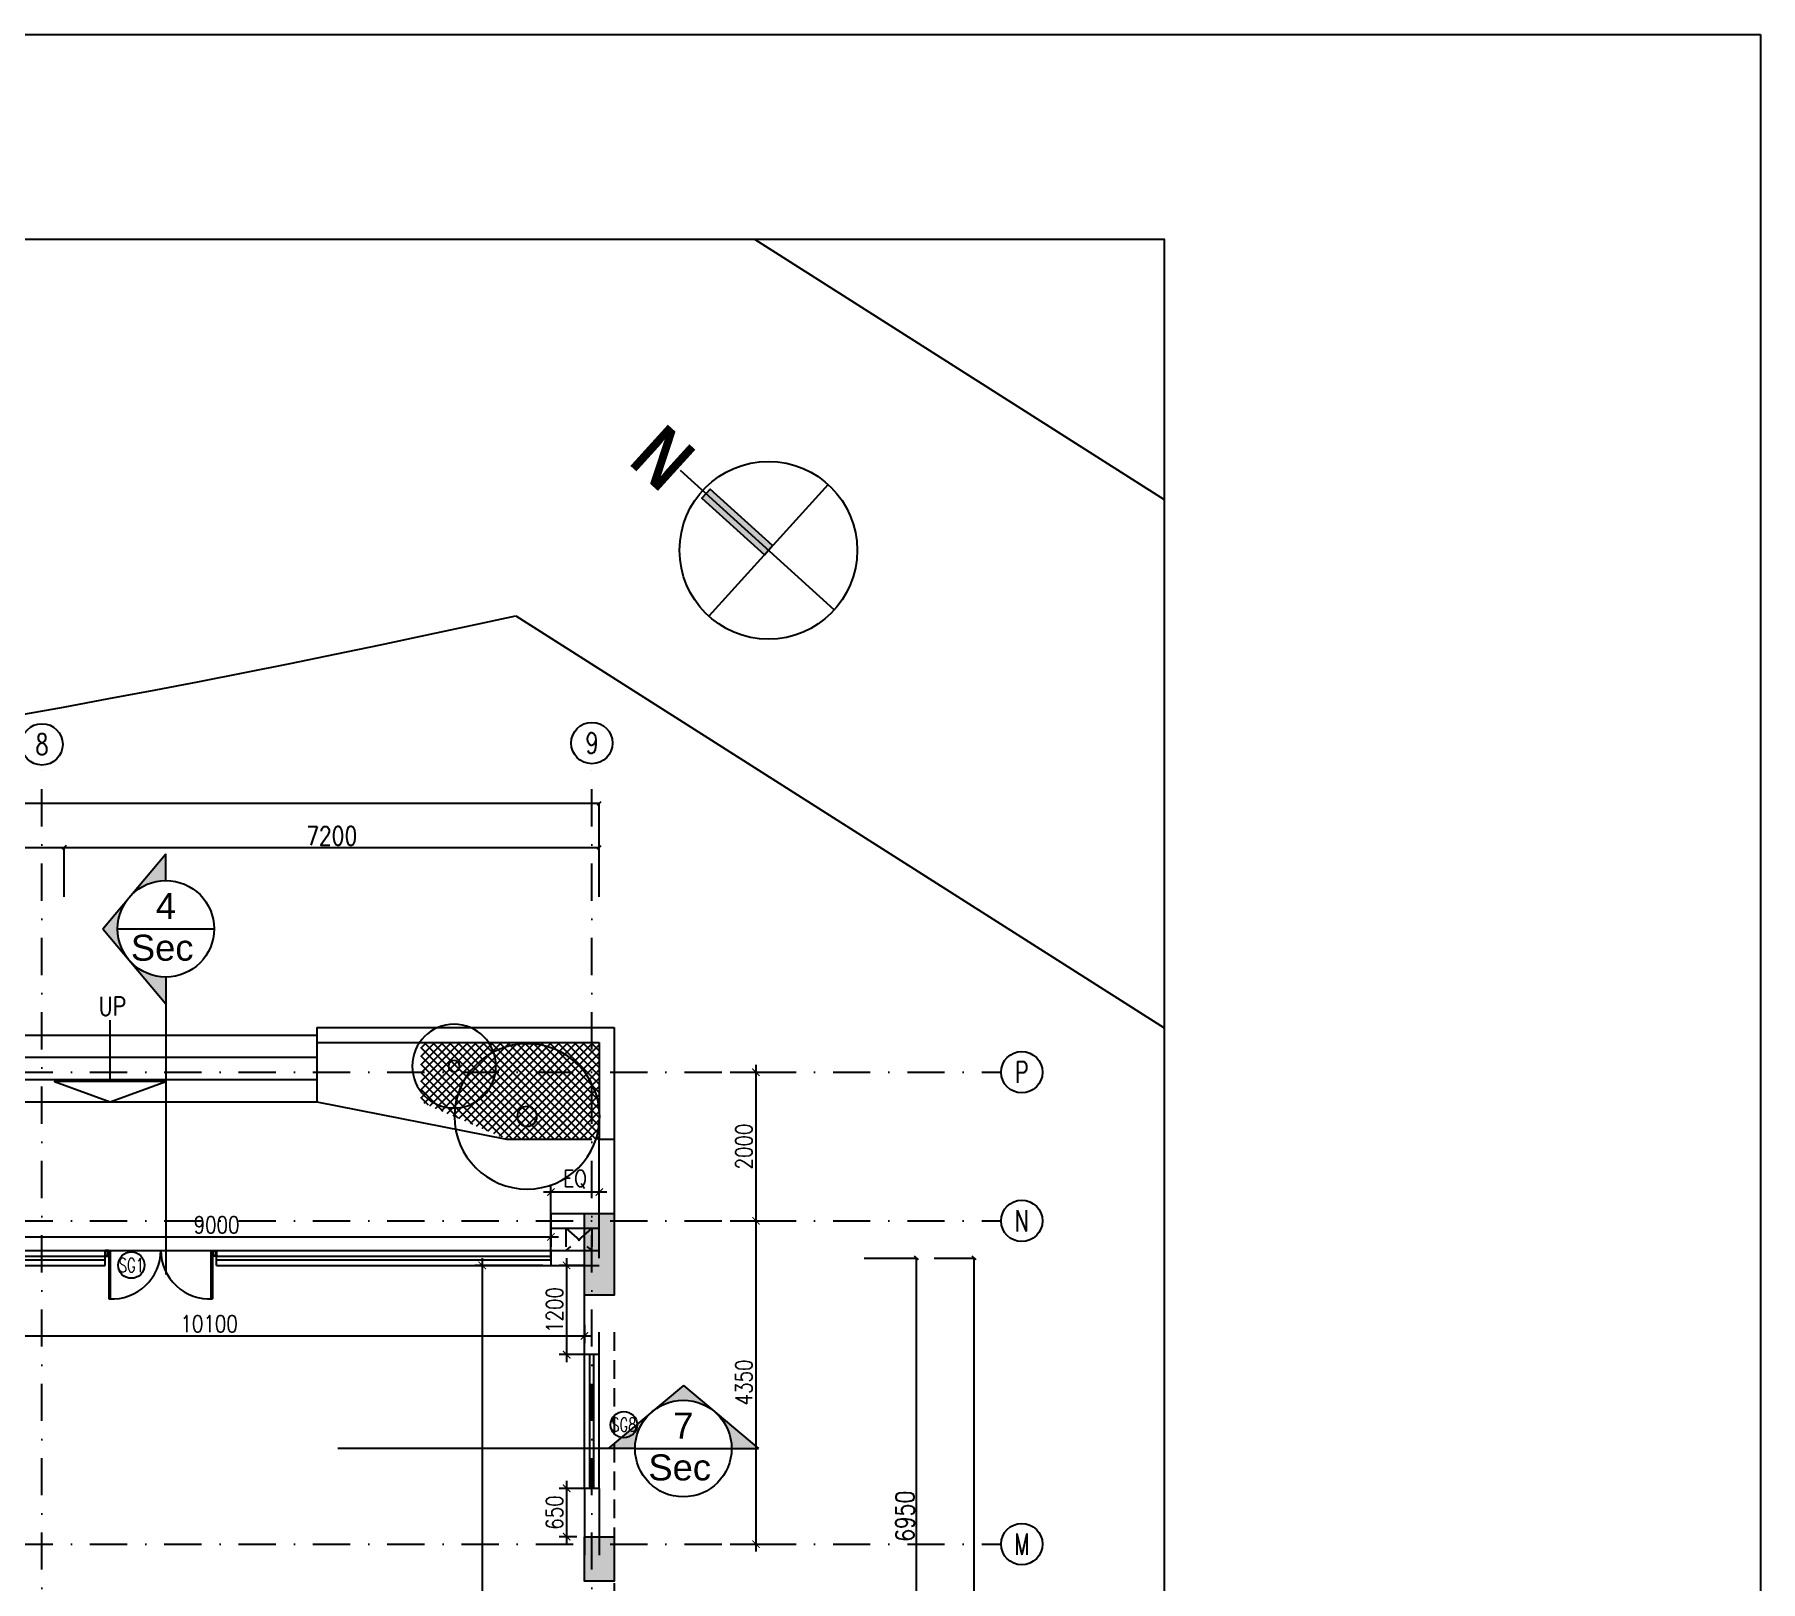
# Model space of a CAD drawing. Extents: x -32840 to 422982, y 280745 to 888746.
# Drawn here: x 241291 to 264518, y 454828 to 475643 of the extents above; entities that cross this region are included whole.
import ezdxf
from ezdxf.enums import TextEntityAlignment as Align

# ---------------------------------------------------------------- set-up
doc = ezdxf.new("R2010")
doc.units = 0
doc.header["$LTSCALE"] = 1000
doc.header["$PDMODE"] = 3
for name, pattern in [('CONTINOUS', [0]), ('DASHDOT', [1, 0.5, -0.25, 0, -0.25]), ('HIDDEN', [0.375, 0.25, -0.125]), ('HIDDEN2', [0.1875, 0.125, -0.0625])]:
    doc.linetypes.add(name, pattern=pattern)
doc.layers.get('Defpoints').update_dxf_attribs({"linetype": 'HIDDEN'})
for name, color, linetype in [('A-Chejja', 5, 'HIDDEN'), ('a-dim', 3, 'Continuous'), ('A-DOOR', 1, 'Continuous'), ('a-drive(base)', 22, 'Continuous'), ('A-Duct Above', 20, 'HIDDEN2'), ('A-FL-Drop', 3, 'Continuous'), ('A-GRID', 31, 'DASHDOT'), ('A-GRID NO', 40, 'CONTINOUS'), ('A-RD', 6, 'Continuous'), ('A-STAIR', 2, 'Continuous'), ('A-Tag LVl', 2, 'Continuous'), ('A-TAG-DW', 2, 'Continuous'), ('A-TXT', 6, 'Continuous'), ('A-WALL', 7, 'CONTINOUS'), ('a-win', 1, 'Continuous'), ('HATCH', 8, 'Continuous'), ('S-RCWALL', 10, 'Continuous'), ('S-RCWALL HATCH', 165, 'Continuous'), ('TIT', 2, 'Continuous'), ('trees', 254, 'Continuous')]:
    doc.layers.add(name, color=color, linetype=linetype)
doc.layers.add('A-Dim grid', color=3, linetype='Continuous', transparency=0.5)
doc.styles.add('Arial', font='arial.ttf')
doc.styles.add('BOLD', font='bold.shx', dxfattribs={"width": 0.8})
doc.styles.add('ROMANS', font='romans.shx', dxfattribs={"width": 0.8})
doc.dimstyles.new('A-Dim Grid', dxfattribs={"dimscale": 100, "dimtxt": 2.5, "dimasz": 0.5, "dimexe": 0, "dimexo": 0, "dimgap": 0.3, "dimtad": 1, "dimdec": 0, "dimlfac": -0.01, "dimzin": 3, "dimdsep": 46, "dimtxsty": 'ROMANS', "dimblk": 'OBLIQUE', "dimcen": 5, "dimclrd": 256, "dimclre": 8, "dimclrt": 4, "dimadec": 0, "dimazin": 0, "dimtfac": 1, "dimtdec": 0, "dimtix": 1, "dimtmove": 1, "dimatfit": 3, "dimfxl": 1, "dimfrac": 2, "dimtolj": 1, "dimtzin": 3, "dimlwd": -1, "dimarcsym": 0})
doc.dimstyles.new('dim-1', dxfattribs={"dimscale": 100, "dimtxt": 2.25, "dimasz": 1, "dimexe": 1, "dimexo": 1, "dimgap": 0.5, "dimtad": 1, "dimdec": 0, "dimzin": 3, "dimdsep": 46, "dimtxsty": 'ROMANS', "dimblk": 'ARCHTICK', "dimcen": 0.0625, "dimdle": 1, "dimclrd": 256, "dimclre": 256, "dimclrt": 6, "dimadec": 0, "dimazin": 0, "dimtfac": 1, "dimtdec": 0, "dimtix": 1, "dimtmove": 1, "dimatfit": 3, "dimfxl": 1, "dimfrac": 2, "dimtolj": 1, "dimtzin": 3, "dimarcsym": 0})

# ---------------------------------------------------------------- blocks, each defined once
blk = doc.blocks.new('1500 DOUBLE GLAZING')
for p, q in [((71, 550), (52, 550)), ((1429, 550), (1448, 550)), ((52, 102), (71, 102)), ((1448, 102), (1429, 102))]:
    blk.add_line(p, q)
at = {"color": 8}
for p, q in [((61, 102), (61, 550)), ((1438, 102), (1438, 550))]:
    blk.add_line(p, q, dxfattribs=at)
for points in [[(52, 650), (71, 650), (71, 2), (52, 2)], [(1448, 650), (1429, 650), (1429, 2), (1448, 2)], [(0, 75), (50, 75), (50, 0), (0, 0)], [(8, 67), (42, 67), (42, 8), (8, 8)], [(1500, 75), (1450, 75), (1450, 0), (1500, 0)], [(1492, 67), (1458, 67), (1458, 8), (1492, 8)]]:
    blk.add_lwpolyline(points, close=True)
for centre in [(52, 0), (1448, 0)]:
    blk.add_circle(centre, 2.5)
for centre, radius, start, end in [((92, -7), 658, 0.6017, 93.477), ((1407, -6), 657, 87.2266, 179.4782)]:
    blk.add_arc(centre, radius, start, end, dxfattribs=at)
at = {"layer": 'A-FL-Drop'}
blk.add_line((1500, 0), (0, 0), dxfattribs=at)
blk = doc.blocks.new('sfff')
at = {"color": 101, "lineweight": 25, "ltscale": 0.2}
for radius in [1.71, 0.233]:
    blk.add_circle((0, 0), radius, dxfattribs=at)
blk = doc.blocks.new('TAG-DOOR-WINOW')
blk.add_circle((0, 0), 2.37)
at = {"color": 6, "style": 'ROMANS', "width": 0.7}
blk.add_attdef('DW', text='', height=2.5, dxfattribs=at).set_placement((0, 0), align=Align.MIDDLE_CENTER)
blk = doc.blocks.new('TAG-SEC-ARROW')
h = blk.add_hatch(color=256)
h.paths.add_polyline_path([(-10.11, 0), (-6.5, 0, -0.2206), (-4.2, 4.96)])
h.paths.add_polyline_path([(0, 8.49), (-4.16, 5, -0.175251), (0, 6.5, -0.175251), (4.16, 5)])
h.paths.add_polyline_path([(4.2, 4.96, -0.2206), (6.5, 0), (10.11, 0)])
for p, q in [((0, 8.49), (-10.11, 0)), ((0, 8.49), (10.11, 0)), ((-6.5, 0), (-10.11, 0)), ((6.5, 0), (46.5, 0))]:
    blk.add_line(p, q)
blk.add_arc((0, 0), 6.5, 0, 180)
blk = doc.blocks.new('TAG-SEC')
blk.add_line((-6.5, 0), (6.5, 0))
blk.add_circle((0, 0), 6.5)
at = {"color": 6, "style": 'Arial'}
blk.add_attdef('88', text='', height=3.5, dxfattribs=at).set_placement((0, 3.08), align=Align.MIDDLE_CENTER)
at = {"color": 6, "style": 'ROMANS', "width": 0.708488}
blk.add_attdef('X8-X-8888', text='', height=1.75, dxfattribs=at).set_placement((-5.58, -2.55), (5.58, -2.55), align=Align.FIT)
blk = doc.blocks.new('A$Ce1edbb18')
at = {"layer": 'A-Tag LVl', "xscale": -100.0000000000005, "yscale": 100.0000000000005, "zscale": 100, "rotation": 90}
blk.add_blockref('TAG-SEC-ARROW', (29368, 11129), dxfattribs=at)
at = {"layer": 'A-Tag LVl'}
ref = blk.add_blockref('TAG-SEC', (29368, 11129), dxfattribs=dict(at, xscale=100, yscale=100, zscale=100))
ref.add_attrib('88', '4', dxfattribs={"layer": '0', "color": 6, "height": 350, "style": 'Arial'}).set_placement((29368, 11437), align=Align.MIDDLE_CENTER)
ref.add_attrib('X8-X-8888', 'Sec', dxfattribs={"layer": '0', "color": 6, "height": 350, "rotation": 360, "style": 'Arial'}).set_placement((29319, 10875), align=Align.MIDDLE_CENTER)
at = {"layer": 'A-Tag LVl', "xscale": -100, "yscale": 100, "zscale": 100}
blk.add_blockref('TAG-SEC-ARROW', (36332, 4136), dxfattribs=at)
at = {"layer": 'A-Tag LVl'}
ref = blk.add_blockref('TAG-SEC', (36332, 4136), dxfattribs=dict(at, xscale=100, yscale=100, zscale=100))
ref.add_attrib('88', '7', dxfattribs={"layer": '0', "color": 6, "height": 350, "style": 'Arial'}).set_placement((36332, 4445), align=Align.MIDDLE_CENTER)
ref.add_attrib('X8-X-8888', 'Sec', dxfattribs={"layer": '0', "color": 6, "height": 350, "rotation": 360, "style": 'Arial'}).set_placement((36283, 3882), align=Align.MIDDLE_CENTER)
blk = doc.blocks.new('_ArchTick')
at = {"color": 0, "linetype": 'ByBlock', "const_width": 0.15}
blk.add_lwpolyline([(-0.5, -0.5), (0.5, 0.5)], dxfattribs=at)
blk = doc.blocks.new('*D2484')
at = {"layer": 'a-dim', "lineweight": -2, "transparency": 16777216}
for p, q in [((248241, 459180), (248241, 460167)), ((248891, 459180), (248891, 460167)), ((248991, 460067), (248141, 460067))]:
    blk.add_line(p, q, dxfattribs=at)
at = {"layer": 'Defpoints', "color": 0, "transparency": 16777216}
for p in [(248241, 460067), (248241, 459080), (248891, 459080)]:
    blk.add_point(p, dxfattribs=at)
at = {"layer": 'a-dim', "lineweight": -2, "transparency": 16777216, "xscale": 100, "yscale": 100, "zscale": 100, "rotation": 180}
blk.add_blockref('_ArchTick', (248241, 460067), dxfattribs=at)
at = {"layer": 'a-dim', "lineweight": -2, "transparency": 16777216, "xscale": 100, "yscale": 100, "zscale": 100}
blk.add_blockref('_ArchTick', (248891, 460067), dxfattribs=at)
at = {"layer": 'a-dim', "color": 6, "transparency": 16777216, "insert": (248566, 460240), "char_height": 225, "attachment_point": 5, "style": 'ROMANS'}
blk.add_mtext('\\A1;EQ', dxfattribs=at)
blk = doc.blocks.new('*D2485')
at = {"layer": 'a-dim', "lineweight": -2, "transparency": 16777216}
for p, q in [((248691, 459080), (248352, 459080)), ((248452, 459180), (248452, 457780)), ((248691, 457880), (248352, 457880))]:
    blk.add_line(p, q, dxfattribs=at)
at = {"layer": 'Defpoints', "color": 0, "transparency": 16777216}
for p in [(248791, 459080), (248452, 457880), (248791, 457880)]:
    blk.add_point(p, dxfattribs=at)
at = {"layer": 'a-dim', "lineweight": -2, "transparency": 16777216, "xscale": 100, "yscale": 100, "zscale": 100}
for p, rotation in [((248452, 459080), 90), ((248452, 457880), 270)]:
    blk.add_blockref('_ArchTick', p, dxfattribs=dict(at, rotation=rotation))
at = {"layer": 'a-dim', "color": 6, "transparency": 16777216, "insert": (248290, 458480), "char_height": 225, "attachment_point": 5, "rotation": 90, "style": 'ROMANS'}
blk.add_mtext('\\A1;1200', dxfattribs=at)
blk = doc.blocks.new('*D2486')
at = {"layer": 'a-dim', "lineweight": -2, "transparency": 16777216}
for p, q in [((248452, 456180), (248452, 455330)), ((248691, 456080), (248352, 456080)), ((248591, 455430), (248352, 455430))]:
    blk.add_line(p, q, dxfattribs=at)
at = {"layer": 'Defpoints', "color": 0, "transparency": 16777216}
for p in [(248791, 456080), (248452, 455430), (248691, 455430)]:
    blk.add_point(p, dxfattribs=at)
at = {"layer": 'a-dim', "lineweight": -2, "transparency": 16777216, "xscale": 100, "yscale": 100, "zscale": 100}
for p, rotation in [((248452, 456080), 90), ((248452, 455430), 270)]:
    blk.add_blockref('_ArchTick', p, dxfattribs=dict(at, rotation=rotation))
at = {"layer": 'a-dim', "color": 6, "transparency": 16777216, "insert": (248290, 455755), "char_height": 225, "attachment_point": 5, "rotation": 90, "style": 'ROMANS'}
blk.add_mtext('\\A1;650', dxfattribs=at)
blk = doc.blocks.new('*D2489')
at = {"layer": 'a-dim', "lineweight": -2, "transparency": 16777216}
for p, q in [((248130, 459080), (247217, 459080)), ((247317, 459180), (247317, 445280)), ((245558, 445380), (247417, 445380))]:
    blk.add_line(p, q, dxfattribs=at)
at = {"layer": 'Defpoints', "color": 0, "transparency": 16777216}
for p in [(248230, 459080), (245458, 445380), (247317, 445380)]:
    blk.add_point(p, dxfattribs=at)
at = {"layer": 'a-dim', "lineweight": -2, "transparency": 16777216, "xscale": 100, "yscale": 100, "zscale": 100}
for p, rotation in [((247317, 459080), 90), ((247317, 445380), 270)]:
    blk.add_blockref('_ArchTick', p, dxfattribs=dict(at, rotation=rotation))
at = {"layer": 'a-dim', "color": 6, "transparency": 16777216, "insert": (247154, 452230), "char_height": 225, "attachment_point": 5, "rotation": 90, "style": 'ROMANS'}
blk.add_mtext('\\A1;13700', dxfattribs=at)
blk = doc.blocks.new('*D2490')
at = {"layer": 'a-dim', "lineweight": -2, "transparency": 16777216}
for p, q in [((238591, 458280), (238591, 458032)), ((248691, 458280), (248691, 458032)), ((238491, 458132), (248791, 458132))]:
    blk.add_line(p, q, dxfattribs=at)
at = {"layer": 'Defpoints', "color": 0, "transparency": 16777216}
for p in [(238591, 458380), (248691, 458380), (248691, 458132)]:
    blk.add_point(p, dxfattribs=at)
at = {"layer": 'a-dim', "lineweight": -2, "transparency": 16777216, "xscale": 100, "yscale": 100, "zscale": 100, "rotation": 180}
blk.add_blockref('_ArchTick', (238591, 458132), dxfattribs=at)
at = {"layer": 'a-dim', "lineweight": -2, "transparency": 16777216, "xscale": 100, "yscale": 100, "zscale": 100}
blk.add_blockref('_ArchTick', (248691, 458132), dxfattribs=at)
at = {"layer": 'a-dim', "color": 6, "transparency": 16777216, "insert": (243641, 458295), "char_height": 225, "attachment_point": 5, "style": 'ROMANS'}
blk.add_mtext('\\A1;10100', dxfattribs=at)
blk = doc.blocks.new('_Oblique')
at = {"color": 0, "linetype": 'ByBlock', "lineweight": -2}
blk.add_line((-0.5, -0.5), (0.5, 0.5), dxfattribs=at)
at = {"color": 0, "linetype": 'ByBlock'}
blk.add_line((-0.5, -0.5), (0.5, 0.5), dxfattribs=at)
blk = doc.blocks.new('*D2639')
at = {"layer": 'A-Dim grid', "color": 8, "lineweight": -2, "transparency": 16777216}
for p, q in [((252456, 459180), (253160, 459180)), ((252456, 452230), (253160, 452230))]:
    blk.add_line(p, q, dxfattribs=at)
at = {"layer": 'A-Dim grid', "transparency": 16777216}
blk.add_line((253160, 452230), (253160, 459180), dxfattribs=at)
at = {"layer": 'Defpoints', "color": 0, "transparency": 16777216}
for p in [(252456, 459180), (253160, 459180), (252456, 452230)]:
    blk.add_point(p, dxfattribs=at)
at = {"layer": 'A-Dim grid', "transparency": 16777216, "xscale": 50, "yscale": 50, "zscale": 50}
for p, rotation in [((253160, 459180), 90), ((253160, 452230), 270)]:
    blk.add_blockref('_Oblique', p, dxfattribs=dict(at, rotation=rotation))
at = {"layer": 'A-Dim grid', "color": 4, "transparency": 16777216, "insert": (253005, 455705), "char_height": 250, "attachment_point": 5, "rotation": 90, "style": 'ROMANS'}
blk.add_mtext('\\A1;6950', dxfattribs=at)
blk = doc.blocks.new('*D2640')
at = {"layer": 'A-Dim grid', "color": 8, "lineweight": -2, "transparency": 16777216}
for p, q in [((253398, 459180), (253936, 459180)), ((253167, 438580), (253936, 438580))]:
    blk.add_line(p, q, dxfattribs=at)
at = {"layer": 'A-Dim grid', "transparency": 16777216}
blk.add_line((253936, 438580), (253936, 459180), dxfattribs=at)
at = {"layer": 'Defpoints', "color": 0, "transparency": 16777216}
for p in [(253398, 459180), (253936, 459180), (253167, 438580)]:
    blk.add_point(p, dxfattribs=at)
at = {"layer": 'A-Dim grid', "transparency": 16777216, "xscale": 50, "yscale": 50, "zscale": 50}
for p, rotation in [((253936, 459180), 90), ((253936, 438580), 270)]:
    blk.add_blockref('_Oblique', p, dxfattribs=dict(at, rotation=rotation))
at = {"layer": 'A-Dim grid', "color": 4, "transparency": 16777216, "insert": (253781, 448880), "char_height": 250, "attachment_point": 5, "rotation": 90, "style": 'ROMANS'}
blk.add_mtext('\\A1;20600', dxfattribs=at)
blk = doc.blocks.new('*D2652')
at = {"layer": 'A-Dim grid', "color": 8, "lineweight": -2, "transparency": 16777216}
for p, q in [((238491, 464041), (238491, 464705)), ((241691, 464041), (241691, 464705))]:
    blk.add_line(p, q, dxfattribs=at)
at = {"layer": 'A-Dim grid', "transparency": 16777216}
blk.add_line((238491, 464705), (241691, 464705), dxfattribs=at)
at = {"layer": 'Defpoints', "color": 0, "transparency": 16777216}
for p in [(241691, 464705), (238491, 464041), (241691, 464041)]:
    blk.add_point(p, dxfattribs=at)
at = {"layer": 'A-Dim grid', "transparency": 16777216, "xscale": 50, "yscale": 50, "zscale": 50, "rotation": 180}
blk.add_blockref('_Oblique', (238491, 464705), dxfattribs=at)
at = {"layer": 'A-Dim grid', "transparency": 16777216, "xscale": 50, "yscale": 50, "zscale": 50}
blk.add_blockref('_Oblique', (241691, 464705), dxfattribs=at)
at = {"layer": 'A-Dim grid', "color": 4, "transparency": 16777216, "insert": (240091, 464860), "char_height": 250, "attachment_point": 5, "style": 'ROMANS'}
blk.add_mtext('\\A1;3200', dxfattribs=at)
blk = doc.blocks.new('*D2653')
at = {"layer": 'A-Dim grid', "color": 8, "lineweight": -2, "transparency": 16777216}
for p, q in [((213791, 464633), (213791, 465298)), ((248891, 464633), (248891, 465298))]:
    blk.add_line(p, q, dxfattribs=at)
at = {"layer": 'A-Dim grid', "transparency": 16777216}
blk.add_line((213791, 465298), (248891, 465298), dxfattribs=at)
at = {"layer": 'Defpoints', "color": 0, "transparency": 16777216}
for p in [(248891, 465298), (213791, 464633), (248891, 464633)]:
    blk.add_point(p, dxfattribs=at)
at = {"layer": 'A-Dim grid', "transparency": 16777216, "xscale": 50, "yscale": 50, "zscale": 50, "rotation": 180}
blk.add_blockref('_Oblique', (213791, 465298), dxfattribs=at)
at = {"layer": 'A-Dim grid', "transparency": 16777216, "xscale": 50, "yscale": 50, "zscale": 50}
blk.add_blockref('_Oblique', (248891, 465298), dxfattribs=at)
at = {"layer": 'A-Dim grid', "color": 4, "transparency": 16777216, "insert": (231341, 465453), "char_height": 250, "attachment_point": 5, "style": 'ROMANS'}
blk.add_mtext('\\A1;35100', dxfattribs=at)
blk = doc.blocks.new('*D2666')
at = {"layer": 'A-Dim grid', "color": 8, "lineweight": -2, "transparency": 16777216}
for p, q in [((241691, 464041), (241691, 464705)), ((248891, 464041), (248891, 464705))]:
    blk.add_line(p, q, dxfattribs=at)
at = {"layer": 'A-Dim grid', "transparency": 16777216}
blk.add_line((241691, 464705), (248891, 464705), dxfattribs=at)
at = {"layer": 'Defpoints', "color": 0, "transparency": 16777216}
for p in [(248891, 464705), (241691, 464041), (248891, 464041)]:
    blk.add_point(p, dxfattribs=at)
at = {"layer": 'A-Dim grid', "transparency": 16777216, "xscale": 50, "yscale": 50, "zscale": 50, "rotation": 180}
blk.add_blockref('_Oblique', (241691, 464705), dxfattribs=at)
at = {"layer": 'A-Dim grid', "transparency": 16777216, "xscale": 50, "yscale": 50, "zscale": 50}
blk.add_blockref('_Oblique', (248891, 464705), dxfattribs=at)
at = {"layer": 'A-Dim grid', "color": 4, "transparency": 16777216, "insert": (245291, 464860), "char_height": 250, "attachment_point": 5, "style": 'ROMANS'}
blk.add_mtext('\\A1;7200', dxfattribs=at)
blk = doc.blocks.new('*D2729')
at = {"layer": 'A-WALL', "lineweight": -2, "transparency": 16777216}
for p, q in [((239141, 459464), (248341, 459464)), ((239241, 459380), (239241, 459564)), ((248241, 459380), (248241, 459564))]:
    blk.add_line(p, q, dxfattribs=at)
at = {"layer": 'Defpoints', "color": 0, "transparency": 16777216}
for p in [(248241, 459464), (239241, 459280), (248241, 459280)]:
    blk.add_point(p, dxfattribs=at)
at = {"layer": 'A-WALL', "lineweight": -2, "transparency": 16777216, "xscale": 100, "yscale": 100, "zscale": 100, "rotation": 180}
blk.add_blockref('_ArchTick', (239241, 459464), dxfattribs=at)
at = {"layer": 'A-WALL', "lineweight": -2, "transparency": 16777216, "xscale": 100, "yscale": 100, "zscale": 100}
blk.add_blockref('_ArchTick', (248241, 459464), dxfattribs=at)
at = {"layer": 'A-WALL', "color": 6, "transparency": 16777216, "insert": (243741, 459626), "char_height": 225, "attachment_point": 5, "style": 'ROMANS'}
blk.add_mtext('\\A1;9000', dxfattribs=at)
blk = doc.blocks.new('Tag-Stair-No')
blk.add_circle((0, 0), 1.37)
at = {"color": 6, "style": 'ROMANS', "width": 0.7}
blk.add_attdef('SN', text='', height=1.4, dxfattribs=at).set_placement((0, 0), align=Align.MIDDLE)
blk = doc.blocks.new('GR')
at = {"layer": 'A-GRID'}
for p, q in [((243969, 436985), (243969, 465812)), ((251369, 436985), (251369, 465830)), ((213612, 461680), (256876, 461680)), ((213612, 459680), (256876, 459680)), ((213612, 455330), (256876, 455330))]:
    blk.add_line(p, q, dxfattribs=at)
at = {"layer": 'A-GRID NO', "xscale": 203.2, "yscale": 203.2, "zscale": 203.2}
for p, values in [((243969, 466091), {'SN': '8'}), ((251369, 466109), {'SN': '9'}), ((257154, 461680), {'SN': 'P'}), ((257154, 459680), {'SN': 'N'}), ((257154, 455330), {'SN': 'M'})]:
    blk.add_blockref('Tag-Stair-No', p, dxfattribs=at).add_auto_attribs(values)
blk = doc.blocks.new('A$C9cf7992f')
at = {"layer": 'S-RCWALL HATCH'}
for points in [[(35000, 7300), (35400, 7300), (35400, 6200), (35000, 6200)], [(35000, 2350), (35400, 2350), (35400, 2950), (35000, 2950)]]:
    blk.add_hatch(color=253, dxfattribs=at).paths.add_polyline_path(points)
at = {"layer": 'S-RCWALL'}
for points in [[(35000, 7300), (35400, 7300), (35400, 6200), (35000, 6200)], [(35000, 2950), (35400, 2950), (35400, 2350), (35000, 2350)]]:
    blk.add_lwpolyline(points, close=True, dxfattribs=at)
blk = doc.blocks.new('*D2735')
at = {"layer": 'A-Dim grid', "lineweight": -2, "transparency": 16777216}
for p, q in [((251000, 461780), (251000, 459580)), ((250654, 461680), (251100, 461680)), ((250654, 459680), (251100, 459680))]:
    blk.add_line(p, q, dxfattribs=at)
at = {"layer": 'Defpoints', "color": 0, "transparency": 16777216}
for p in [(250554, 461680), (250554, 459680), (251000, 459680)]:
    blk.add_point(p, dxfattribs=at)
at = {"layer": 'A-Dim grid', "lineweight": -2, "transparency": 16777216, "xscale": 100, "yscale": 100, "zscale": 100}
for p, rotation in [((251000, 461680), 90), ((251000, 459680), 270)]:
    blk.add_blockref('_ArchTick', p, dxfattribs=dict(at, rotation=rotation))
at = {"layer": 'A-Dim grid', "color": 6, "transparency": 16777216, "insert": (250838, 460680), "char_height": 225, "attachment_point": 5, "rotation": 90, "style": 'ROMANS'}
blk.add_mtext('\\A1;2000', dxfattribs=at)
blk = doc.blocks.new('*D2736')
at = {"layer": 'A-Dim grid', "lineweight": -2, "transparency": 16777216}
for p, q in [((250654, 459680), (251100, 459680)), ((251000, 459780), (251000, 455230)), ((250654, 455330), (251100, 455330))]:
    blk.add_line(p, q, dxfattribs=at)
at = {"layer": 'Defpoints', "color": 0, "transparency": 16777216}
for p in [(250554, 459680), (250554, 455330), (251000, 455330)]:
    blk.add_point(p, dxfattribs=at)
at = {"layer": 'A-Dim grid', "lineweight": -2, "transparency": 16777216, "xscale": 100, "yscale": 100, "zscale": 100}
for p, rotation in [((251000, 459680), 90), ((251000, 455330), 270)]:
    blk.add_blockref('_ArchTick', p, dxfattribs=dict(at, rotation=rotation))
at = {"layer": 'A-Dim grid', "color": 6, "transparency": 16777216, "insert": (250838, 457505), "char_height": 225, "attachment_point": 5, "rotation": 90, "style": 'ROMANS'}
blk.add_mtext('\\A1;4350', dxfattribs=at)

msp = doc.modelspace()

# ---------------------------------------------------------------- hatches: boundary and pattern name
at = {"layer": 'HATCH'}
h = msp.add_hatch(dxfattribs=at)
h.set_pattern_fill('ANSI37', color=84, scale=25)
h.set_pattern_definition([(45, (-10509.62, 998859.62), (-56.126601, 56.126601), []), (135, (-10509.62, 998859.62), (-56.126601, -56.126601), [])])
h.paths.add_polyline_path([(248890.6, 462080.4), (246490.6, 462080.4), (246490.6, 461280.4), (247640.6, 460780.4), (248890.6, 460780.4)])

# ---------------------------------------------------------------- linework, layer by layer
for points in [[(195156.7, 475642.7), (264517.8, 475642.7), (264517.8, 280745.5), (195156.7, 280745.5)], [(203615.8, 472889.3), (256492.7, 472889.3), (256492.7, 425315.5), (203615.8, 425315.5)]]:
    msp.add_lwpolyline(points, close=True)
at = {"layer": 'A-Chejja'}
msp.add_line((249090.6, 458180.4), (249090.6, 443180.4), dxfattribs=at)
at = {"layer": 'A-DOOR'}
for p, q in [((239240.6, 459280.4), (242240.6, 459280.4)), ((239240.6, 459205.4), (242240.6, 459205.4)), ((242240.6, 459080.4), (242240.6, 459280.4)), ((243740.6, 459280.4), (248240.6, 459280.4)), ((243740.6, 459080.4), (243740.6, 459280.4)), ((243740.6, 459205.4), (248240.6, 459205.4)), ((239240.6, 459155.4), (242240.6, 459155.4)), ((239240.6, 459080.4), (242240.6, 459080.4)), ((243740.6, 459155.4), (248240.6, 459155.4)), ((243740.6, 459080.4), (248240.6, 459080.4))]:
    msp.add_line(p, q, dxfattribs=at)
at = {"layer": 'a-drive(base)'}
for points in [[(250981.4, 472889.3), (256492.7, 469387)], [(250981.4, 472889.3), (256492.7, 469387)], [(247769.2, 467821.6), (256492.7, 462278)]]:
    msp.add_lwpolyline(points, dxfattribs=at)
msp.add_arc((210488.7, 636972), 173210, 269.288231, 282.429198, dxfattribs=at)
msp.add_arc((210488.7, 636972), 173210, 269.288231, 282.429198, dxfattribs=at)
at = {"layer": 'A-Duct Above', "ltscale": 2}
for p, q in [((248240.6, 459580.4), (248240.6, 459280.4)), ((248440.6, 459580.4), (248440.6, 459280.4)), ((248440.6, 459580.4), (248790.6, 459280.4)), ((248790.6, 459580.4), (248440.6, 459280.4)), ((248790.6, 459580.4), (248790.6, 459280.4))]:
    msp.add_line(p, q, dxfattribs=at)
at = {"layer": 'A-STAIR'}
for p, q in [((245090.6, 462280.4), (249090.6, 462280.4)), ((245090.6, 462280.4), (245090.6, 461280.4)), ((249090.6, 462280.4), (249090.6, 460780.4)), ((240890.6, 462180.4), (245090.6, 462180.4)), ((245090.6, 462080.4), (248890.6, 462080.4)), ((248890.6, 462080.4), (248890.6, 460780.4)), ((240890.6, 461880.4), (245090.6, 461880.4)), ((240890.6, 461580.4), (245090.6, 461580.4)), ((240890.6, 461280.4), (245090.6, 461280.4)), ((245090.6, 461280.4), (247640.6, 460780.4)), ((247640.6, 460780.4), (248790.6, 460780.4))]:
    msp.add_line(p, q, dxfattribs=at)
at = {"layer": 'A-TXT'}
msp.add_lwpolyline([(242308.7, 461555.4), (241558.7, 461555.4), (242308.7, 461280.4), (243058.7, 461555.4), (242308.7, 461555.4), (242308.7, 462382.1)], dxfattribs=at)
at = {"layer": 'A-WALL'}
for p, q in [((248890.6, 459780.4), (248890.6, 460780.4)), ((248890.6, 460780.4), (249090.6, 460780.4)), ((249090.6, 460780.4), (249090.6, 459280.4)), ((248240.6, 459780.4), (248240.6, 459580.4)), ((248240.6, 459780.4), (248890.6, 459780.4)), ((248240.6, 459580.4), (248890.6, 459580.4)), ((248890.6, 459280.4), (248890.6, 459580.4)), ((248240.6, 459280.4), (248240.6, 459080.4)), ((248240.6, 459280.4), (248890.6, 459280.4)), ((248240.6, 459080.4), (248890.6, 459080.4)), ((248690.6, 457880.4), (248690.6, 459080.4)), ((248890.6, 457880.4), (248890.6, 458180.4)), ((248890.6, 457880.4), (248690.6, 457880.4)), ((248890.6, 456080.4), (248690.6, 456080.4)), ((248690.6, 456080.4), (248690.6, 455180.4)), ((248890.6, 456080.4), (248890.6, 455180.4))]:
    msp.add_line(p, q, dxfattribs=at)
at = {"layer": 'a-win'}
for p, q in [((248690.6, 456080.4), (248690.6, 457880.4)), ((248766.1, 456080.4), (248766.1, 457880.4)), ((248816.1, 456080.4), (248816.1, 457880.4)), ((248890.6, 456080.4), (248890.6, 457880.4))]:
    msp.add_line(p, q, dxfattribs=at)
at = {"layer": 'TIT'}
for p, q in [((252054.2, 467900.3), (249982.6, 469775.2)), ((251970.1, 469589.1), (250365.4, 467816.1))]:
    msp.add_line(p, q, dxfattribs=at)
msp.add_lwpolyline([(251113.3, 468642.5), (251224.5, 468765.3), (250382.8, 469527.1), (250271.6, 469404.3)], close=True, dxfattribs=at)
msp.add_circle((251167.7, 468702.6), 1195.7, dxfattribs=at)
msp.add_solid([(251113.3, 468642.5), (251224.5, 468765.3), (250271.6, 469404.3), (250382.8, 469527.1)], dxfattribs=at)

# ---------------------------------------------------------------- block references
msp.add_blockref('A$Ce1edbb18', (213690.6, 452480.4))
at = {"layer": 'A-DOOR', "rotation": 179.9999999999932}
msp.add_blockref('1500 DOUBLE GLAZING', (243740.6, 459280.4), dxfattribs=at)
at = {"layer": 'A-GRID NO'}
msp.add_blockref('GR', (-2577.2, 0), dxfattribs=at)
at = {"layer": 'A-TAG-DW'}
ref = msp.add_blockref('TAG-DOOR-WINOW', (242594.2, 459085), dxfattribs=dict(at, xscale=75, yscale=75, zscale=75, rotation=334.3000000001243))
ref.add_attrib('DW', 'SG1', dxfattribs={"layer": '0', "color": 6, "height": 187.5, "style": 'ROMANS', "width": 0.7}).set_placement((242594.2, 459085), align=Align.MIDDLE_CENTER)
ref = msp.add_blockref('TAG-DOOR-WINOW', (249222, 456937.2), dxfattribs=dict(at, xscale=75, yscale=75, zscale=75, rotation=334.3000000001243))
ref.add_attrib('DW', 'SG8', dxfattribs={"layer": '0', "color": 6, "height": 187.5, "style": 'ROMANS', "width": 0.7}).set_placement((249222, 456937.2), align=Align.MIDDLE_CENTER)
at = {"layer": 'S-RCWALL'}
msp.add_blockref('A$C9cf7992f', (213690.6, 452480.4), dxfattribs=at)
at = {"layer": 'trees', "rotation": 286.2211666741983}
for p, xscale, yscale, zscale in [((246936.9, 461761.9), -329.4140858306558, 329.4140858306558, 329.4140858306558), ((247920, 461084.9), -571.3065067851057, 571.3065067851057, 571.3065067851057)]:
    msp.add_blockref('sfff', p, dxfattribs=dict(at, xscale=xscale, yscale=yscale, zscale=zscale))

# ---------------------------------------------------------------- texts
at = {"layer": 'A-RD', "style": 'BOLD', "width": 0.85}
msp.add_text('N', height=748.7, rotation=317.76755, dxfattribs=at).set_placement((249268.2, 469876.8))
at = {"layer": 'A-TXT', "insert": (242154.3, 462692.9), "char_height": 250, "attachment_point": 1, "style": 'ROMANS'}
msp.add_mtext_dynamic_manual_height_columns('UP', width=5545.234, gutter_width=244437.1, heights=[0], dxfattribs=at)

# ---------------------------------------------------------------- dimensions: what is measured, and where the dimension line sits
at = {"layer": 'a-dim'}
dim = msp.add_linear_dim(base=(248240.6, 460067.1), p1=(248890.6, 459080.4), p2=(248240.6, 459080.4), angle=180, text='EQ', dimstyle='dim-1', dxfattribs=at)
dim.commit()
dim.dimension.update_dxf_attribs({"geometry": '*D2484', "text_midpoint": (248565.6, 460240.3)})
for base, p1, p2, picture, middle in [((247317, 445380.4), (248230.1, 459080.4), (245457.7, 445380.4), '*D2489', (247154.5, 452230.4)), ((248452.1, 457880.4), (248790.6, 459080.4), (248790.6, 457880.4), '*D2485', (248289.6, 458480.4)), ((248452.1, 455430.4), (248790.6, 456080.4), (248690.6, 455430.4), '*D2486', (248289.6, 455755.4))]:
    dim = msp.add_linear_dim(base=base, p1=p1, p2=p2, angle=90, dimstyle='dim-1', dxfattribs=at)
    dim.commit()
    dim.dimension.update_dxf_attribs({"geometry": picture, "text_midpoint": middle})
dim = msp.add_linear_dim(base=(248690.6, 458132), p1=(238590.6, 458380.4), p2=(248690.6, 458380.4), dimstyle='dim-1', dxfattribs=at)
dim.commit()
dim.dimension.update_dxf_attribs({"geometry": '*D2490', "text_midpoint": (243640.6, 458294.5)})
at = {"layer": 'A-Dim grid'}
for base, p1, p2, picture, middle in [((248890.8, 465297.9), (213790.6, 464633.4), (248890.8, 464633.4), '*D2653', (231340.7, 465452.9)), ((241690.6, 464705.3), (238490.6, 464040.8), (241690.6, 464040.8), '*D2652', (240090.6, 464860.3)), ((248890.8, 464705.3), (241690.6, 464040.8), (248890.8, 464040.8), '*D2666', (245290.7, 464860.3))]:
    dim = msp.add_linear_dim(base=base, p1=p1, p2=p2, dimstyle='A-Dim Grid', dxfattribs=at)
    dim.commit()
    dim.dimension.update_dxf_attribs({"geometry": picture, "text_midpoint": middle})
for base, p1, p2, dimstyle, picture, middle in [((251000.5, 459680.4), (250554, 461680.4), (250554, 459680.4), 'dim-1', '*D2735', (250838, 460680.4)), ((251000.5, 455330.4), (250554, 459680.4), (250554, 455330.4), 'dim-1', '*D2736', (250838, 457505.4)), ((253160.119745, 459180.3592216), (252456.156198, 452230.3592225), (252456.156198, 459180.3592216), 'A-Dim Grid', '*D2639', (253005.119745, 455705.359222)), ((253936.4, 459180.4), (253167.4, 438580.4), (253398.4, 459180.4), 'A-Dim Grid', '*D2640', (253781.4, 448880.4))]:
    dim = msp.add_linear_dim(base=base, p1=p1, p2=p2, angle=90, dimstyle=dimstyle, dxfattribs=at)
    dim.commit()
    dim.dimension.update_dxf_attribs({"geometry": picture, "text_midpoint": middle})
at = {"layer": 'A-WALL'}
dim = msp.add_aligned_dim(p1=(239240.6, 459280.4), p2=(248240.6, 459280.4), distance=183.6, dimstyle='dim-1', dxfattribs=at)
dim.commit()
dim.dimension.update_dxf_attribs({"geometry": '*D2729', "text_midpoint": (243740.6, 459626.5)})

doc.saveas('drawing.dxf')
